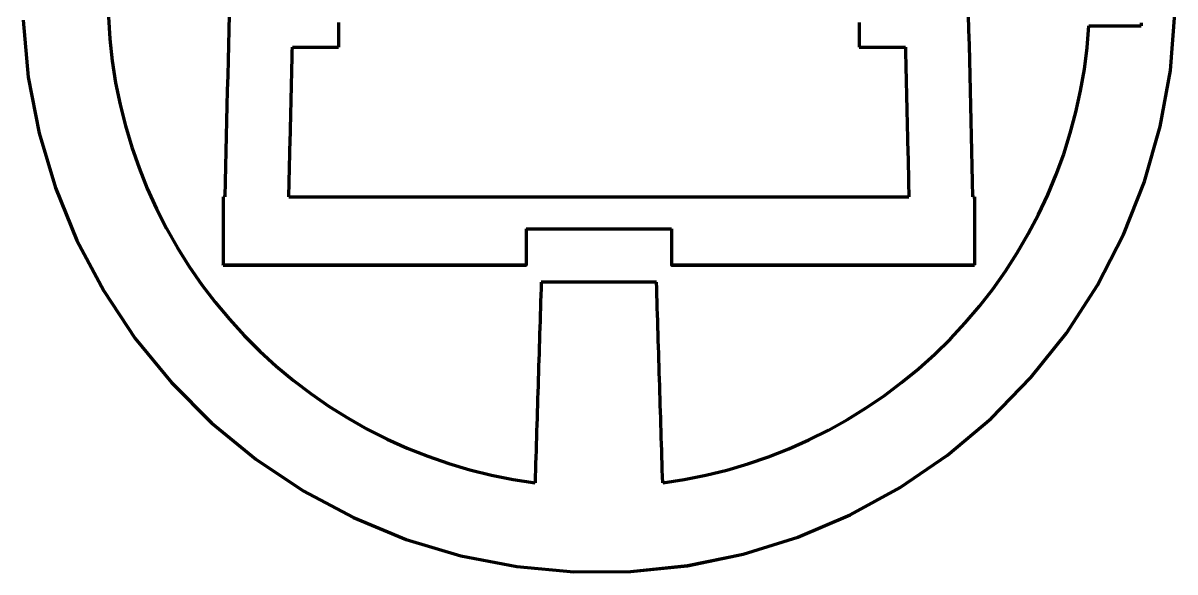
# Model space of a CAD drawing. Header units: millimetres. Extents: x 10 to 410, y 10 to 287.
# Drawn here: x 317.24 to 346.77, y 72.5 to 86.56 of the extents above; entities that cross this region are included whole.
import ezdxf

# ---------------------------------------------------------------- set-up
doc = ezdxf.new("R2010")
doc.units = ezdxf.units.MM
doc.layers.add('SECTION', color=1, linetype='CONTINUOUS', lineweight=70)

msp = doc.modelspace()

# ---------------------------------------------------------------- linework, layer by layer
at = {"layer": 'SECTION'}
for points in [[(317.241, 86.635), (317.375, 85.179), (317.652, 83.744), (318.07, 82.343), (318.623, 80.99), (319.308, 79.699), (320.118, 78.482), (321.043, 77.35), (322.076, 76.316), (323.206, 75.389), (324.422, 74.578), (325.713, 73.891), (327.065, 73.335), (328.465, 72.915), (329.9, 72.636), (331.355, 72.5), (332.817, 72.509), (334.271, 72.662), (335.702, 72.958), (337.097, 73.393), (338.443, 73.965), (339.725, 74.667), (340.932, 75.492), (342.051, 76.432), (343.072, 77.479), (343.984, 78.621), (344.779, 79.848), (345.449, 81.147), (345.987, 82.506), (346.388, 83.912), (346.648, 85.35), (346.765, 86.807)], [(317.241, 86.635), (317.375, 85.179), (317.652, 83.744), (318.07, 82.343), (318.623, 80.99), (319.308, 79.699), (320.118, 78.482), (321.043, 77.35), (322.076, 76.316), (323.206, 75.389), (324.422, 74.578), (325.713, 73.891), (327.065, 73.335), (328.465, 72.915), (329.9, 72.636), (331.355, 72.5), (332.817, 72.509), (334.271, 72.661), (335.702, 72.957), (337.097, 73.393), (338.443, 73.965), (339.725, 74.667), (340.932, 75.492), (342.051, 76.432), (343.072, 77.479), (343.984, 78.621), (344.779, 79.848), (345.449, 81.147), (345.987, 82.506), (346.388, 83.912), (346.648, 85.35), (346.765, 86.807)], [(319.428, 86.727), (319.464, 86.161), (319.526, 85.597), (319.614, 85.036), (319.727, 84.48), (319.865, 83.929), (320.027, 83.386), (320.214, 82.85), (320.425, 82.323), (320.659, 81.806), (320.916, 81.3), (321.196, 80.806), (321.498, 80.326), (321.821, 79.859), (322.165, 79.408), (322.529, 78.973), (322.912, 78.554), (323.314, 78.153), (323.733, 77.771), (324.17, 77.408), (324.622, 77.065), (325.089, 76.742), (325.57, 76.441), (326.064, 76.162), (326.57, 75.906), (327.088, 75.673), (327.615, 75.463), (328.151, 75.277), (328.696, 75.116), (329.246, 74.98), (329.803, 74.868), (330.364, 74.781)], [(322.523, 86.775), (322.514, 86.386), (322.505, 85.998), (322.496, 85.61), (322.486, 85.222), (322.477, 84.833), (322.468, 84.445), (322.459, 84.057), (322.449, 83.668), (322.44, 83.28), (322.431, 82.892), (322.422, 82.504), (322.412, 82.115)], [(325.325, 86.581), (325.325, 86.538), (325.325, 86.496), (325.325, 86.453), (325.325, 86.411), (325.325, 86.369), (325.325, 86.326), (325.325, 86.284), (325.325, 86.242), (325.325, 86.199), (325.325, 86.157), (325.325, 86.115), (325.325, 86.072), (325.325, 86.03), (325.325, 85.987), (325.325, 85.945)], [(338.675, 86.581), (338.675, 86.538), (338.675, 86.496), (338.675, 86.453), (338.675, 86.411), (338.675, 86.369), (338.675, 86.326), (338.675, 86.284), (338.675, 86.242), (338.675, 86.199), (338.675, 86.157), (338.675, 86.115), (338.675, 86.072), (338.675, 86.03), (338.675, 85.987), (338.675, 85.945)], [(341.588, 82.115), (341.578, 82.504), (341.569, 82.892), (341.56, 83.28), (341.551, 83.668), (341.541, 84.057), (341.532, 84.445), (341.523, 84.833), (341.514, 85.222), (341.504, 85.61), (341.495, 85.998), (341.486, 86.386), (341.477, 86.775)], [(345.897, 86.566), (345.897, 86.542), (345.897, 86.517), (345.897, 86.492)], [(333.636, 74.781), (334.19, 74.867), (334.739, 74.976), (335.282, 75.11), (335.82, 75.268), (336.349, 75.45), (336.87, 75.655), (337.382, 75.883), (337.882, 76.134), (338.371, 76.407), (338.848, 76.701), (339.311, 77.016), (339.759, 77.351), (340.192, 77.706), (340.609, 78.08), (341.009, 78.472), (341.39, 78.882), (341.754, 79.308), (342.098, 79.749), (342.422, 80.206), (342.725, 80.677), (343.007, 81.16), (343.268, 81.656), (343.506, 82.163), (343.721, 82.68), (343.913, 83.206), (344.082, 83.739), (344.226, 84.28), (344.347, 84.827), (344.443, 85.379), (344.514, 85.934), (344.56, 86.492)], [(344.56, 86.492), (344.603, 86.492), (344.647, 86.492), (344.69, 86.492), (344.733, 86.492), (344.776, 86.492), (344.819, 86.492), (344.862, 86.492), (344.905, 86.492), (344.948, 86.492), (344.991, 86.492), (345.035, 86.492), (345.078, 86.492), (345.121, 86.492), (345.164, 86.492), (345.207, 86.492), (345.25, 86.492), (345.293, 86.492), (345.336, 86.492), (345.379, 86.492), (345.423, 86.492), (345.466, 86.492), (345.509, 86.492), (345.552, 86.492), (345.595, 86.492), (345.638, 86.492), (345.681, 86.492), (345.724, 86.492), (345.767, 86.492), (345.811, 86.492), (345.854, 86.492), (345.897, 86.492)], [(324.054, 82.115), (324.057, 82.239), (324.06, 82.362), (324.063, 82.486), (324.066, 82.609), (324.068, 82.733), (324.071, 82.857), (324.074, 82.98), (324.077, 83.104), (324.08, 83.227), (324.083, 83.351), (324.086, 83.474), (324.089, 83.598), (324.092, 83.721), (324.095, 83.845), (324.098, 83.968), (324.101, 84.092), (324.104, 84.216), (324.107, 84.339), (324.11, 84.463), (324.113, 84.586), (324.116, 84.71), (324.118, 84.833), (324.121, 84.957), (324.124, 85.08), (324.127, 85.204), (324.13, 85.327), (324.133, 85.451), (324.136, 85.575), (324.139, 85.698), (324.142, 85.822), (324.145, 85.945)], [(324.145, 85.945), (324.183, 85.945), (324.221, 85.945), (324.259, 85.945), (324.297, 85.945), (324.335, 85.945), (324.373, 85.945), (324.411, 85.945), (324.45, 85.945), (324.488, 85.945), (324.526, 85.945), (324.564, 85.945), (324.602, 85.945), (324.64, 85.945), (324.678, 85.945), (324.716, 85.945), (324.754, 85.945), (324.792, 85.945), (324.83, 85.945), (324.868, 85.945), (324.906, 85.945), (324.944, 85.945), (324.983, 85.945), (325.021, 85.945), (325.059, 85.945), (325.097, 85.945), (325.135, 85.945), (325.173, 85.945), (325.211, 85.945), (325.249, 85.945), (325.287, 85.945), (325.325, 85.945)], [(324.145, 85.945), (324.183, 85.945), (324.221, 85.945), (324.259, 85.945), (324.297, 85.945), (324.335, 85.945), (324.373, 85.945), (324.411, 85.945), (324.45, 85.945), (324.488, 85.945), (324.526, 85.945), (324.564, 85.945), (324.602, 85.945), (324.64, 85.945), (324.678, 85.945), (324.716, 85.945), (324.754, 85.945), (324.792, 85.945), (324.83, 85.945), (324.868, 85.945), (324.906, 85.945), (324.944, 85.945), (324.983, 85.945), (325.021, 85.945), (325.059, 85.945), (325.097, 85.945), (325.135, 85.945), (325.173, 85.945), (325.211, 85.945), (325.249, 85.945), (325.287, 85.945), (325.325, 85.945)], [(324.145, 85.945), (324.145, 85.945), (324.145, 85.945), (324.145, 85.945), (324.145, 85.945), (324.145, 85.945), (324.145, 85.945), (324.145, 85.945), (324.145, 85.945), (324.145, 85.945), (324.145, 85.945), (324.145, 85.945), (324.145, 85.945), (324.145, 85.945), (324.145, 85.945), (324.145, 85.945), (324.145, 85.945), (324.145, 85.945), (324.145, 85.945), (324.145, 85.945), (324.145, 85.945), (324.145, 85.945), (324.145, 85.945), (324.145, 85.945), (324.145, 85.945), (324.145, 85.945), (324.145, 85.945), (324.145, 85.945), (324.145, 85.945), (324.145, 85.945), (324.145, 85.945), (324.145, 85.945)], [(325.325, 85.945), (325.325, 85.945), (325.325, 85.945), (325.325, 85.945), (325.325, 85.945), (325.325, 85.945), (325.325, 85.945), (325.325, 85.945), (325.325, 85.945), (325.325, 85.945), (325.325, 85.945), (325.325, 85.945), (325.325, 85.945), (325.325, 85.945), (325.325, 85.945), (325.325, 85.945), (325.325, 85.945), (325.325, 85.945), (325.325, 85.945), (325.325, 85.945), (325.325, 85.945), (325.325, 85.945), (325.325, 85.945), (325.325, 85.945), (325.325, 85.945), (325.325, 85.945), (325.325, 85.945), (325.325, 85.945), (325.325, 85.945), (325.325, 85.945), (325.325, 85.945), (325.325, 85.945)], [(338.675, 85.945), (338.713, 85.945), (338.751, 85.945), (338.789, 85.945), (338.827, 85.945), (338.865, 85.945), (338.903, 85.945), (338.941, 85.945), (338.979, 85.945), (339.017, 85.945), (339.056, 85.945), (339.094, 85.945), (339.132, 85.945), (339.17, 85.945), (339.208, 85.945), (339.246, 85.945), (339.284, 85.945), (339.322, 85.945), (339.36, 85.945), (339.398, 85.945), (339.436, 85.945), (339.474, 85.945), (339.512, 85.945), (339.55, 85.945), (339.589, 85.945), (339.627, 85.945), (339.665, 85.945), (339.703, 85.945), (339.741, 85.945), (339.779, 85.945), (339.817, 85.945), (339.855, 85.945)], [(338.675, 85.945), (338.713, 85.945), (338.751, 85.945), (338.789, 85.945), (338.827, 85.945), (338.865, 85.945), (338.903, 85.945), (338.941, 85.945), (338.979, 85.945), (339.017, 85.945), (339.056, 85.945), (339.094, 85.945), (339.132, 85.945), (339.17, 85.945), (339.208, 85.945), (339.246, 85.945), (339.284, 85.945), (339.322, 85.945), (339.36, 85.945), (339.398, 85.945), (339.436, 85.945), (339.474, 85.945), (339.512, 85.945), (339.55, 85.945), (339.589, 85.945), (339.627, 85.945), (339.665, 85.945), (339.703, 85.945), (339.741, 85.945), (339.779, 85.945), (339.817, 85.945), (339.855, 85.945)], [(338.675, 85.945), (338.675, 85.945), (338.675, 85.945), (338.675, 85.945), (338.675, 85.945), (338.675, 85.945), (338.675, 85.945), (338.675, 85.945), (338.675, 85.945), (338.675, 85.945), (338.675, 85.945), (338.675, 85.945), (338.675, 85.945), (338.675, 85.945), (338.675, 85.945), (338.675, 85.945), (338.675, 85.945), (338.675, 85.945), (338.675, 85.945), (338.675, 85.945), (338.675, 85.945), (338.675, 85.945), (338.675, 85.945), (338.675, 85.945), (338.675, 85.945), (338.675, 85.945), (338.675, 85.945), (338.675, 85.945), (338.675, 85.945), (338.675, 85.945), (338.675, 85.945), (338.675, 85.945)], [(339.855, 85.945), (339.858, 85.822), (339.861, 85.698), (339.864, 85.575), (339.867, 85.451), (339.87, 85.327), (339.873, 85.204), (339.876, 85.08), (339.879, 84.957), (339.882, 84.833), (339.884, 84.71), (339.887, 84.586), (339.89, 84.463), (339.893, 84.339), (339.896, 84.216), (339.899, 84.092), (339.902, 83.968), (339.905, 83.845), (339.908, 83.721), (339.911, 83.598), (339.914, 83.474), (339.917, 83.351), (339.92, 83.227), (339.923, 83.104), (339.926, 82.98), (339.929, 82.857), (339.932, 82.733), (339.934, 82.609), (339.937, 82.486), (339.94, 82.362), (339.943, 82.239), (339.946, 82.115)], [(322.371, 82.115), (322.371, 82.059), (322.371, 82.002), (322.371, 81.946), (322.371, 81.889), (322.371, 81.833), (322.371, 81.776), (322.371, 81.72), (322.371, 81.664), (322.371, 81.607), (322.371, 81.551), (322.371, 81.494), (322.371, 81.438), (322.371, 81.381), (322.371, 81.325), (322.371, 81.268), (322.371, 81.212), (322.371, 81.155), (322.371, 81.099), (322.371, 81.042), (322.371, 80.986), (322.371, 80.929), (322.371, 80.873), (322.371, 80.816), (322.371, 80.76), (322.371, 80.703), (322.371, 80.647), (322.371, 80.59), (322.371, 80.534), (322.371, 80.478), (322.371, 80.421), (322.371, 80.365)], [(322.371, 82.115), (322.372, 82.115), (322.373, 82.115), (322.375, 82.115), (322.376, 82.115), (322.377, 82.115), (322.379, 82.115), (322.38, 82.115), (322.381, 82.115), (322.383, 82.115), (322.384, 82.115), (322.386, 82.115), (322.387, 82.115), (322.388, 82.115), (322.39, 82.115), (322.391, 82.115), (322.392, 82.115), (322.394, 82.115), (322.395, 82.115), (322.396, 82.115), (322.398, 82.115), (322.399, 82.115), (322.4, 82.115), (322.402, 82.115), (322.403, 82.115), (322.404, 82.115), (322.406, 82.115), (322.407, 82.115), (322.408, 82.115), (322.41, 82.115), (322.411, 82.115), (322.412, 82.115)], [(324.054, 82.115), (324.566, 82.115), (325.079, 82.115), (325.592, 82.115), (326.104, 82.115), (326.617, 82.115), (327.13, 82.115), (327.642, 82.115), (328.155, 82.115), (328.668, 82.115), (329.18, 82.115), (329.693, 82.115), (330.206, 82.115), (330.718, 82.115), (331.231, 82.115), (331.744, 82.115), (332.256, 82.115), (332.769, 82.115), (333.282, 82.115), (333.794, 82.115), (334.307, 82.115), (334.82, 82.115), (335.332, 82.115), (335.845, 82.115), (336.358, 82.115), (336.87, 82.115), (337.383, 82.115), (337.896, 82.115), (338.408, 82.115), (338.921, 82.115), (339.434, 82.115), (339.946, 82.115)], [(341.588, 82.115), (341.589, 82.115), (341.59, 82.115), (341.592, 82.115), (341.593, 82.115), (341.594, 82.115), (341.596, 82.115), (341.597, 82.115), (341.598, 82.115), (341.6, 82.115), (341.601, 82.115), (341.602, 82.115), (341.604, 82.115), (341.605, 82.115), (341.606, 82.115), (341.608, 82.115), (341.609, 82.115), (341.61, 82.115), (341.612, 82.115), (341.613, 82.115), (341.614, 82.115), (341.616, 82.115), (341.617, 82.115), (341.619, 82.115), (341.62, 82.115), (341.621, 82.115), (341.623, 82.115), (341.624, 82.115), (341.625, 82.115), (341.627, 82.115), (341.628, 82.115), (341.629, 82.115)], [(341.629, 82.115), (341.629, 82.059), (341.629, 82.002), (341.629, 81.946), (341.629, 81.889), (341.629, 81.833), (341.629, 81.776), (341.629, 81.72), (341.629, 81.664), (341.629, 81.607), (341.629, 81.551), (341.629, 81.494), (341.629, 81.438), (341.629, 81.381), (341.629, 81.325), (341.629, 81.268), (341.629, 81.212), (341.629, 81.155), (341.629, 81.099), (341.629, 81.042), (341.629, 80.986), (341.629, 80.929), (341.629, 80.873), (341.629, 80.816), (341.629, 80.76), (341.629, 80.703), (341.629, 80.647), (341.629, 80.59), (341.629, 80.534), (341.629, 80.478), (341.629, 80.421), (341.629, 80.365)], [(330.14, 81.295), (330.26, 81.295), (330.38, 81.295), (330.5, 81.295), (330.62, 81.295), (330.74, 81.295), (330.86, 81.295), (330.98, 81.295), (331.1, 81.295), (331.22, 81.295), (331.34, 81.295), (331.46, 81.295), (331.58, 81.295), (331.7, 81.295), (331.82, 81.295), (331.94, 81.295), (332.06, 81.295), (332.18, 81.295), (332.3, 81.295), (332.42, 81.295), (332.54, 81.295), (332.66, 81.295), (332.78, 81.295), (332.9, 81.295), (333.02, 81.295), (333.14, 81.295), (333.26, 81.295), (333.38, 81.295), (333.5, 81.295), (333.62, 81.295), (333.74, 81.295), (333.86, 81.295)], [(330.14, 81.295), (330.14, 81.265), (330.14, 81.235), (330.14, 81.205), (330.14, 81.175), (330.14, 81.145), (330.14, 81.115), (330.14, 81.085), (330.14, 81.055), (330.14, 81.025), (330.14, 80.995), (330.14, 80.965), (330.14, 80.935), (330.14, 80.905), (330.14, 80.875), (330.14, 80.845), (330.14, 80.815), (330.14, 80.785), (330.14, 80.755), (330.14, 80.725), (330.14, 80.695), (330.14, 80.665), (330.14, 80.635), (330.14, 80.605), (330.14, 80.575), (330.14, 80.545), (330.14, 80.515), (330.14, 80.485), (330.14, 80.455), (330.14, 80.425), (330.14, 80.395), (330.14, 80.365)], [(330.14, 81.295), (330.26, 81.295), (330.38, 81.295), (330.5, 81.295), (330.62, 81.295), (330.74, 81.295), (330.86, 81.295), (330.98, 81.295), (331.1, 81.295), (331.22, 81.295), (331.34, 81.295), (331.46, 81.295), (331.58, 81.295), (331.7, 81.295), (331.82, 81.295), (331.94, 81.295), (332.06, 81.295), (332.18, 81.295), (332.3, 81.295), (332.42, 81.295), (332.54, 81.295), (332.66, 81.295), (332.78, 81.295), (332.9, 81.295), (333.02, 81.295), (333.14, 81.295), (333.26, 81.295), (333.38, 81.295), (333.5, 81.295), (333.62, 81.295), (333.74, 81.295), (333.86, 81.295)], [(330.14, 81.295), (330.14, 81.295), (330.14, 81.295), (330.14, 81.295), (330.14, 81.295), (330.14, 81.295), (330.14, 81.295), (330.14, 81.295), (330.14, 81.295), (330.14, 81.295), (330.14, 81.295), (330.14, 81.295), (330.14, 81.295), (330.14, 81.295), (330.14, 81.295), (330.14, 81.295), (330.14, 81.295), (330.14, 81.295), (330.14, 81.295), (330.14, 81.295), (330.14, 81.295), (330.14, 81.295), (330.14, 81.295), (330.14, 81.295), (330.14, 81.295), (330.14, 81.295), (330.14, 81.295), (330.14, 81.295), (330.14, 81.295), (330.14, 81.295), (330.14, 81.295), (330.14, 81.295)], [(333.86, 81.295), (333.86, 81.265), (333.86, 81.235), (333.86, 81.205), (333.86, 81.175), (333.86, 81.145), (333.86, 81.115), (333.86, 81.085), (333.86, 81.055), (333.86, 81.025), (333.86, 80.995), (333.86, 80.965), (333.86, 80.935), (333.86, 80.905), (333.86, 80.875), (333.86, 80.845), (333.86, 80.815), (333.86, 80.785), (333.86, 80.755), (333.86, 80.725), (333.86, 80.695), (333.86, 80.665), (333.86, 80.635), (333.86, 80.605), (333.86, 80.575), (333.86, 80.545), (333.86, 80.515), (333.86, 80.485), (333.86, 80.455), (333.86, 80.425), (333.86, 80.395), (333.86, 80.365)], [(322.371, 80.364), (322.371, 80.364), (322.371, 80.364), (322.371, 80.364), (322.371, 80.364), (322.371, 80.364), (322.371, 80.364), (322.371, 80.364), (322.371, 80.364), (322.371, 80.364), (322.371, 80.364), (322.371, 80.364), (322.371, 80.364), (322.371, 80.364), (322.371, 80.364), (322.371, 80.364), (322.371, 80.364), (322.371, 80.364), (322.371, 80.364), (322.371, 80.364), (322.371, 80.364), (322.371, 80.364), (322.371, 80.365), (322.371, 80.365), (322.371, 80.365), (322.371, 80.365), (322.371, 80.365), (322.371, 80.365), (322.371, 80.365), (322.371, 80.365), (322.371, 80.365), (322.371, 80.365)], [(322.371, 80.365), (322.621, 80.365), (322.872, 80.365), (323.123, 80.365), (323.373, 80.365), (323.624, 80.365), (323.874, 80.365), (324.125, 80.365), (324.376, 80.365), (324.626, 80.365), (324.877, 80.365), (325.127, 80.365), (325.378, 80.365), (325.629, 80.365), (325.879, 80.365), (326.13, 80.365), (326.381, 80.365), (326.631, 80.365), (326.882, 80.365), (327.132, 80.365), (327.383, 80.365), (327.634, 80.365), (327.884, 80.365), (328.135, 80.365), (328.385, 80.365), (328.636, 80.365), (328.887, 80.365), (329.137, 80.365), (329.388, 80.365), (329.639, 80.365), (329.889, 80.365), (330.14, 80.365)], [(322.371, 80.364), (322.621, 80.364), (322.872, 80.364), (323.123, 80.364), (323.373, 80.364), (323.624, 80.364), (323.874, 80.364), (324.125, 80.364), (324.376, 80.364), (324.626, 80.364), (324.877, 80.364), (325.127, 80.364), (325.378, 80.364), (325.629, 80.364), (325.879, 80.364), (326.13, 80.364), (326.381, 80.364), (326.631, 80.364), (326.882, 80.364), (327.132, 80.364), (327.383, 80.364), (327.634, 80.364), (327.884, 80.364), (328.135, 80.364), (328.385, 80.364), (328.636, 80.364), (328.887, 80.364), (329.137, 80.364), (329.388, 80.364), (329.639, 80.364), (329.889, 80.364), (330.14, 80.364)], [(330.14, 80.365), (330.14, 80.365), (330.14, 80.365), (330.14, 80.365), (330.14, 80.365), (330.14, 80.365), (330.14, 80.365), (330.14, 80.365), (330.14, 80.365), (330.14, 80.365), (330.14, 80.364), (330.14, 80.364), (330.14, 80.364), (330.14, 80.364), (330.14, 80.364), (330.14, 80.364), (330.14, 80.364), (330.14, 80.364), (330.14, 80.364), (330.14, 80.364), (330.14, 80.364), (330.14, 80.364), (330.14, 80.364), (330.14, 80.364), (330.14, 80.364), (330.14, 80.364), (330.14, 80.364), (330.14, 80.364), (330.14, 80.364), (330.14, 80.364), (330.14, 80.364), (330.14, 80.364)], [(333.86, 80.365), (334.111, 80.365), (334.361, 80.365), (334.612, 80.365), (334.863, 80.365), (335.113, 80.365), (335.364, 80.365), (335.615, 80.365), (335.865, 80.365), (336.116, 80.365), (336.366, 80.365), (336.617, 80.365), (336.868, 80.365), (337.118, 80.365), (337.369, 80.365), (337.619, 80.365), (337.87, 80.365), (338.121, 80.365), (338.371, 80.365), (338.622, 80.365), (338.872, 80.365), (339.123, 80.365), (339.374, 80.365), (339.624, 80.365), (339.875, 80.365), (340.126, 80.365), (340.376, 80.365), (340.627, 80.365), (340.877, 80.365), (341.128, 80.365), (341.379, 80.365), (341.629, 80.365)], [(333.86, 80.365), (333.86, 80.365), (333.86, 80.365), (333.86, 80.365), (333.86, 80.365), (333.86, 80.365), (333.86, 80.365), (333.86, 80.365), (333.86, 80.365), (333.86, 80.365), (333.86, 80.364), (333.86, 80.364), (333.86, 80.364), (333.86, 80.364), (333.86, 80.364), (333.86, 80.364), (333.86, 80.364), (333.86, 80.364), (333.86, 80.364), (333.86, 80.364), (333.86, 80.364), (333.86, 80.364), (333.86, 80.364), (333.86, 80.364), (333.86, 80.364), (333.86, 80.364), (333.86, 80.364), (333.86, 80.364), (333.86, 80.364), (333.86, 80.364), (333.86, 80.364), (333.86, 80.364)], [(333.86, 80.364), (334.111, 80.364), (334.361, 80.364), (334.612, 80.364), (334.863, 80.364), (335.113, 80.364), (335.364, 80.364), (335.615, 80.364), (335.865, 80.364), (336.116, 80.364), (336.366, 80.364), (336.617, 80.364), (336.868, 80.364), (337.118, 80.364), (337.369, 80.364), (337.619, 80.364), (337.87, 80.364), (338.121, 80.364), (338.371, 80.364), (338.622, 80.364), (338.872, 80.364), (339.123, 80.364), (339.374, 80.364), (339.624, 80.364), (339.875, 80.364), (340.126, 80.364), (340.376, 80.364), (340.627, 80.364), (340.877, 80.364), (341.128, 80.364), (341.379, 80.364), (341.629, 80.364)], [(341.629, 80.364), (341.629, 80.364), (341.629, 80.364), (341.629, 80.364), (341.629, 80.364), (341.629, 80.364), (341.629, 80.364), (341.629, 80.364), (341.629, 80.364), (341.629, 80.364), (341.629, 80.364), (341.629, 80.364), (341.629, 80.364), (341.629, 80.364), (341.629, 80.364), (341.629, 80.364), (341.629, 80.364), (341.629, 80.364), (341.629, 80.364), (341.629, 80.364), (341.629, 80.364), (341.629, 80.364), (341.629, 80.365), (341.629, 80.365), (341.629, 80.365), (341.629, 80.365), (341.629, 80.365), (341.629, 80.365), (341.629, 80.365), (341.629, 80.365), (341.629, 80.365), (341.629, 80.365)], [(330.523, 79.927), (330.518, 79.761), (330.513, 79.595), (330.507, 79.429), (330.502, 79.263), (330.497, 79.097), (330.492, 78.931), (330.487, 78.765), (330.482, 78.599), (330.477, 78.433), (330.471, 78.267), (330.466, 78.101), (330.461, 77.935), (330.456, 77.769), (330.451, 77.603), (330.446, 77.437), (330.441, 77.271), (330.436, 77.105), (330.43, 76.939), (330.425, 76.773), (330.42, 76.607), (330.415, 76.441), (330.41, 76.275), (330.405, 76.109), (330.4, 75.943), (330.394, 75.777), (330.389, 75.611), (330.384, 75.445), (330.379, 75.279), (330.374, 75.113), (330.369, 74.947), (330.364, 74.781)], [(333.477, 79.927), (333.382, 79.927), (333.287, 79.927), (333.191, 79.927), (333.096, 79.927), (333.001, 79.927), (332.905, 79.927), (332.81, 79.927), (332.715, 79.927), (332.619, 79.927), (332.524, 79.927), (332.429, 79.927), (332.334, 79.927), (332.238, 79.927), (332.143, 79.927), (332.048, 79.927), (331.952, 79.927), (331.857, 79.927), (331.762, 79.927), (331.666, 79.927), (331.571, 79.927), (331.476, 79.927), (331.381, 79.927), (331.285, 79.927), (331.19, 79.927), (331.095, 79.927), (330.999, 79.927), (330.904, 79.927), (330.809, 79.927), (330.713, 79.927), (330.618, 79.927), (330.523, 79.927)], [(333.636, 74.781), (333.631, 74.947), (333.626, 75.113), (333.621, 75.279), (333.616, 75.445), (333.611, 75.611), (333.606, 75.777), (333.6, 75.943), (333.595, 76.109), (333.59, 76.275), (333.585, 76.441), (333.58, 76.607), (333.575, 76.773), (333.57, 76.939), (333.564, 77.105), (333.559, 77.271), (333.554, 77.437), (333.549, 77.603), (333.544, 77.769), (333.539, 77.935), (333.534, 78.101), (333.529, 78.267), (333.523, 78.433), (333.518, 78.599), (333.513, 78.765), (333.508, 78.931), (333.503, 79.097), (333.498, 79.263), (333.493, 79.429), (333.487, 79.595), (333.482, 79.761), (333.477, 79.927)]]:
    msp.add_lwpolyline(points, dxfattribs=at)

doc.saveas('drawing.dxf')
